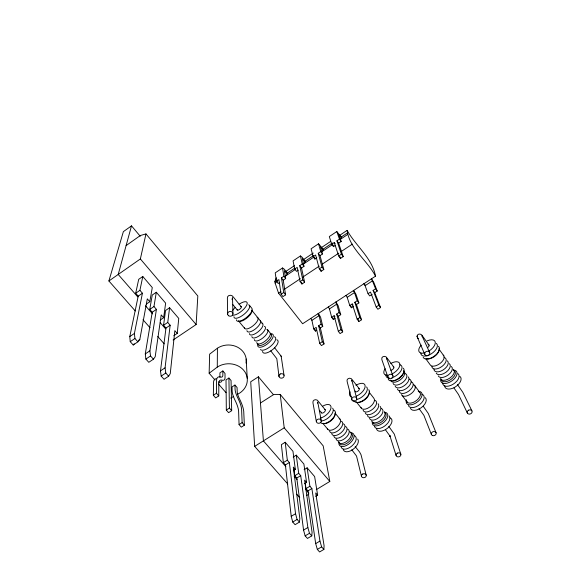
<?xml version="1.0" encoding="UTF-8"?>
<svg xmlns="http://www.w3.org/2000/svg" width="581" height="581" viewBox="0 0 581 581"><rect width="100%" height="100%" fill="white"/><g stroke="black" fill="none" stroke-linecap="round" stroke-linejoin="round"><path stroke-width="0.87" d="M422.104 336.297L421.966 335.731L429.686 352.594A2.607 2.23 -20.8 0 1 426.686 355.761A2.607 2.23 -20.8 0 1 425.357 352.144A2.607 2.23 -20.8 0 1 429.686 352.594M216.277 378.761A23.581 7.255 57.7 0 0 213.576 381.964L213.343 395.269L215.66 397.912L218.754 395.908L218.819 383.315A19.87 6.028 57.7 0 1 221.978 380.112A17.045 5.113 56.9 0 0 225.036 377.505L225.007 373.46L222.85 370.947L219.938 372.842L219.909 377.316M218.754 395.908L216.444 393.257L216.597 379.996A23.596 7.161 57.7 0 1 220.344 376.96L220.809 377.091A13.37 4.009 56.9 0 0 222.843 375.399L222.85 370.947M214.977 379.952L209.153 373.242L217.272 367.105L217.425 348.208A18.069 15.818 -2.1 0 1 237.571 347.184A18.069 15.818 -2.1 0 1 246.061 363.125M276.331 277.776L274.878 281.444L275.096 282.976L278.575 293.187L302.614 323.748L375.508 276.178C367.62 260.644 349.297 248.421 347.133 230.374L339.602 235.414M209.153 373.242L209.639 354.149L217.425 348.208M351.868 381.143L351.781 380.148L356.661 398.152M424.805 354.41L417.085 336.602M417.107 336.123C417.492 333.087 421.603 333.617 422.525 336.05L429.061 345.121M305.228 483.348L305.991 488.628L307.959 490.894L315.679 543.605L317.328 549.415L319.601 551.95L323.893 549.423L324.082 545.719L315.694 492.928L317.64 495.179L315.686 496.356M417.078 336.755L417.114 335.949M173.094 340.016L196.138 324.539L197.816 295.99L145.969 233.911L140.362 235.516L126.106 245.589M294.001 469.659L294.77 475.737L296.775 478.04L303.558 530.09L305.141 535.864L307.465 538.442L311.779 535.871L312.07 532.247L304.597 480.117L306.572 482.404L304.611 483.603M177.241 333.407L178.759 318.424L169.594 307.741L165.556 310.486L163.566 325.273L165.984 328.047L160.487 370.867L161.177 376.089L164.038 379.27L168.65 376.212L170.255 373.627L174.852 330.647L177.241 333.407L173.777 335.745M295.322 469.412L292.969 451.314L285.213 442.264L281.378 444.654L283.361 462.621L285.394 464.96L291.219 516.32L292.73 522.05L295.097 524.679L299.44 522.072L299.832 518.528L293.311 467.088L295.322 469.412L294.008 470.218M168.65 376.212L165.796 373.024L165.069 367.817L170.153 325.229L167.742 322.44L169.594 307.741M163.646 317.713L165.643 303.137L156.311 292.258L152.251 295.046L149.76 309.412L152.222 312.244L145.286 353.909L145.875 359.065L148.794 362.312L153.435 359.203L155.192 356.741L161.206 314.902L163.646 317.713L160.16 320.08M153.435 359.203L150.523 355.95L149.898 350.808L156.42 309.375L153.965 306.536L156.311 292.258M149.789 301.721L152.287 287.566L142.788 276.491L138.706 279.323L135.693 293.245L138.205 296.136L129.774 336.602L130.246 341.679L133.223 344.998L137.893 341.831L139.81 339.5L147.305 298.852L149.789 301.721L146.281 304.124M137.893 341.831L134.923 338.505L134.414 333.443L142.425 293.223L139.919 290.326L142.788 276.491M135.279 310.966L108.901 280.972L140.362 258.952L145.969 233.911M140.224 236.235L131.509 225.856L118.212 274.457L137.762 296.898M108.901 280.972L123.361 231.645L131.509 225.856M317.546 403.185L317.734 402.03L321.315 420.833A2.513 2.121 -10.1 0 1 317.778 423.15A2.513 2.121 -10.1 0 1 317.371 419.497A2.513 2.121 -10.1 0 1 321.315 420.833M232.022 299.433L232.509 297.719L232.959 313.493M133.223 344.998L134.204 343.821M135.693 293.245L139.919 290.326M138.205 296.136L142.425 293.223M149.76 309.412L153.965 306.536M152.222 312.244L156.42 309.375M129.774 336.602L134.414 333.443M130.246 341.679L134.923 338.505M138.489 340.401L139.81 339.5M163.566 325.273L167.742 322.44M165.984 328.047L170.153 325.229M145.286 353.909L149.898 350.808M145.875 359.065L150.523 355.95M285.344 275.786L287.522 274.326L287.312 273.128L284.254 269.163L282.519 267.964L275.227 272.859L276.44 281.248L278.226 283.535L279.454 282.715M303.195 263.854L305.395 262.38L305.127 261.21L302.091 257.209L300.442 255.938L293.078 260.876L294.698 269.039L296.477 271.356L298.329 270.114M321.22 251.805L323.443 250.317L323.109 249.184L318.541 243.795L311.104 248.784L313.137 256.708L314.902 259.053L316.768 257.804M340.161 239.14L341.657 238.145L341.265 237.041L336.806 231.536L329.304 236.569L331.766 244.26L333.509 246.627L335.397 245.371M285.373 271.726L294.407 265.67M303.449 259.62L313.239 253.069M321.525 247.521L330.56 241.471M274.878 281.444L277.101 279.955M287.312 273.128L294.814 268.11M305.127 261.21L313.602 255.538M323.109 249.184L332.383 242.981M341.265 237.041L347.075 233.155M276.44 281.248L278.887 279.606L281.102 294.24L282.954 296.6L285.605 294.843L283.223 280.202L281.436 277.9L283.891 276.258L282.519 267.964M294.698 269.039L297.174 267.383L300.101 281.618L301.938 284.007L304.618 282.228L301.517 267.986L299.752 265.662L302.229 264.006L300.442 255.938M313.137 256.708L315.636 255.037L319.296 268.865L321.119 271.283L323.82 269.49L319.993 255.647L318.243 253.301L320.741 251.624L318.541 243.795M331.766 244.26L334.286 242.575L335.157 243.759M334.286 242.575L338.687 255.981L340.488 258.436L343.226 256.62L341.425 254.166L336.915 240.817L339.442 239.125L336.806 231.536M275.096 282.976L277.333 281.48M284.806 276.483L295.271 269.49M302.745 264.493L313.958 257.005M321.431 252.009L332.637 244.514M340.11 239.517L347.583 234.528M283.223 280.202L285.678 278.56L284.356 270.753L287.522 274.326M301.517 267.986L303.994 266.33L302.287 258.734L305.395 262.38M319.993 255.647L322.491 253.977L320.392 246.605L323.443 250.317M343.226 256.62L338.65 243.192L341.178 241.507L338.679 234.354L341.657 238.145M160.487 370.867L165.069 367.817M278.575 293.187L280.834 291.684M284.596 289.178L300.406 278.669M302.665 277.166L319.223 266.149M322.237 264.152L338.796 253.134M341.054 251.631L352.347 244.122M281.102 294.24L283.753 292.475L281.436 277.9M300.101 281.618L302.781 279.839L299.752 265.662M319.296 268.865L322.005 267.064L318.243 253.301M338.687 255.981L341.425 254.166M161.177 376.089L165.796 373.024M316.645 330.32L315.447 331.105L313.755 328.94L311.903 320.342L319.078 315.665L317.974 313.725M335.179 318.308L333.356 319.485L331.678 317.299L329.463 308.889L336.704 304.175L335.578 302.236M353.277 306.565L351.447 307.756L349.784 305.541L347.191 297.334L354.497 292.57L353.35 290.638M372.174 294.313L369.705 295.918L368.056 293.674L365.086 285.67L372.457 280.863L371.281 278.938M228.921 378.02L226.016 379.909L226.321 410.07L228.602 412.663L231.681 410.687L231.056 380.511L228.921 378.02L229.408 408.087L231.681 410.687M313.755 328.94L316.158 327.379L319.695 343.364L321.446 345.586L324.045 343.916L320.349 327.924L318.664 325.752L321.075 324.183L319.078 315.665M331.678 317.299L334.111 315.723L334.946 316.819M334.111 315.723L338.338 331.352L340.067 333.603L342.696 331.911L340.967 329.652L336.639 314.074L339.072 312.498L336.704 304.175M349.784 305.541L352.231 303.95L353.059 305.061M352.231 303.95L357.162 319.216L358.876 321.496L361.527 319.79L359.813 317.502L354.788 302.294L357.242 300.697L354.497 292.57M368.056 293.674L370.533 292.069L376.176 306.964L377.875 309.266L380.555 307.545L374.752 292.642L373.111 290.398L375.587 288.786L372.457 280.863M213.343 395.269L216.444 393.257M320.349 327.924L322.76 326.355L320.596 317.233L318.395 313.37M342.696 331.911L338.309 316.275L340.742 314.699L338.186 305.78L335.934 301.917M361.527 319.79L356.443 304.517L358.898 302.926L355.935 294.218L353.64 290.362M374.752 292.642L377.229 291.037L373.859 282.548L371.513 278.698M234.942 385.036L232.044 386.91L232.139 391.035A16.718 4.946 57.9 0 0 235.341 400.897A19.863 6.115 57.7 0 1 238.624 411.508L239.067 424.595L241.304 427.144L244.361 425.198L243.73 411.297A23.61 7.175 57.7 0 0 239.83 399.539L239.365 398.595A13.123 3.827 57.9 0 1 237.23 392.117L237.063 387.505L234.942 385.036L235.058 389.154A16.733 4.88 57.9 0 0 238.29 398.994A19.877 6.035 57.7 0 1 241.609 409.598L242.132 422.648L244.361 425.198M273.411 394.652L258.422 376.793L250.709 381.775L254.66 446.368L287.755 484.002M319.695 343.364L322.295 341.686L318.664 325.752M338.338 331.352L340.967 329.652M357.162 319.216L359.813 317.502M376.176 306.964L378.856 305.236L373.111 290.398M226.321 410.07L229.408 408.087M260.462 403.003L273.905 394.419L280.231 394.434L323.181 445.859L329.812 481.453L316.253 489.667M239.067 424.595L242.132 422.648M254.66 446.368L284.203 427.819L280.231 394.434M283.361 462.621L287.319 460.174L285.213 442.264M293.209 457.036L296.259 455.148L303.892 464.052L306.572 482.404M285.394 464.96L289.353 462.52L287.319 460.174M304.095 469.68L307.124 467.821L314.633 476.573L317.64 495.179M294.77 475.737L298.707 473.319L296.259 455.148M296.775 478.04L300.704 475.628L298.707 473.319M305.991 488.628L309.905 486.246L307.124 467.821M307.959 490.894L311.866 488.519L309.905 486.246M306.623 495.506L308.765 494.206M291.219 516.32L295.54 513.713L289.353 462.52M292.73 522.05L297.08 519.436L295.54 513.713M303.558 530.09L307.857 527.526L300.704 475.628M305.141 535.864L309.47 533.285L307.857 527.526M315.679 543.605L319.949 541.078L311.866 488.519M317.328 549.415L321.627 546.881L319.949 541.078M230.708 398.079L233.685 396.416M237.397 394.346L239.626 393.105A18.817 16.304 -2.4 0 0 243.65 370.22A18.817 16.304 -2.4 0 0 217.272 367.105M393.795 367.032L387.12 358.15C385.878 355.122 380.78 356.153 381.84 359.603L387.912 377.054M297.08 519.436L299.44 522.072M309.47 533.285L311.779 535.871M321.627 546.881L323.893 549.423M296.731 494.206L299.723 497.605M142.984 319.724L150.058 327.764M157.72 336.479L164.205 343.85M285.852 466.645L263.411 440.877L258.422 376.793M294.124 476.144L297.073 479.536M305.345 489.028L308.889 493.102M145.461 305.744L152.571 313.907M160.276 322.745L165.607 328.868M218.478 383.983L226.045 392.705M284.203 427.819L329.812 481.453M140.362 258.952L196.138 324.539M418.16 338.483L417.79 338.048L418.044 338.353M244.724 328.439L238.479 320.85A8.504 3.13 -39.2 0 0 246.184 318.599A8.504 3.13 -39.2 0 0 251.951 310.893M322.854 423.317L327.815 429.344M232.858 304.582L237.331 310.051M270.739 350.822L276.81 358.709L278.996 376.503M319.405 410.28L321.533 412.88M351.781 449.796L356.538 456.049L361.462 476.26M241.268 306.775L233.402 297.131C232.001 294.269 226.975 294.698 227.382 298.322L227.636 314.183M325.193 409.758L318.257 401.253C316.877 398.551 312.295 399.525 312.927 402.756L316.333 421.486M274.428 347.496L280.993 355.957M355.173 446.586L359.581 452.025L361.019 454.72L366.204 475.2M249.394 305.294L251.885 308.366A9.783 3.588 -39.2 0 1 245.603 318.141A9.783 3.588 -39.2 0 1 236.423 319.804M251.646 310.094L262.728 323.77M267.594 329.776L270.012 332.76A8.388 3.348 -39.4 0 1 264.813 341.367A8.388 3.348 -39.4 0 1 256.729 342.536M335.135 413.12L340.045 419.177M356.095 401.594L361.513 408.436M385.479 429.831L390.033 436.128M359.116 388.522L352.304 379.821C350.851 376.735 345.789 378.463 347.191 381.811L351.912 399.91M388.791 426.41L394.252 434.029L400.861 454.327M283.753 292.475L285.605 294.843M322.295 341.686L324.045 343.916M368.993 392.008L373.815 398.203A8.011 4.205 -38.2 0 1 369.792 407.027A8.011 4.205 -38.2 0 1 360.975 407.47M283.891 276.258L285.678 278.56M321.075 324.183L322.76 326.355M302.781 279.839L304.618 282.228M336.639 314.074L338.309 316.275M402.132 395.479L407.354 402.342M302.229 264.006L303.994 266.33M339.072 312.498L340.742 314.699M418.988 408.501L423.883 415.328L431.4 434.465M423.237 406.213L428.306 413.512L436.07 432.78M322.005 267.064L323.82 269.49M354.788 302.294L356.443 304.517M414.442 385.21L419.605 392.117M320.741 251.624L322.491 253.977M357.242 300.697L358.898 302.926M378.856 305.236L380.555 307.545M336.915 240.817L338.65 243.192M339.442 239.125L341.178 241.507M375.587 288.786L377.229 291.037M425.873 358.884L430.034 364.599A8.199 4.336 -34.5 0 0 439.744 363.699A8.199 4.336 -34.5 0 0 443.194 355.107M453.979 387.977L458.482 394.47L467.378 413.047M347.133 230.374C355.637 245.799 372.298 258.16 375.508 276.178M457.407 384.462L462.817 392.306L471.932 410.92M438.764 348.774L443.928 355.979M364.178 283.484L365.1 285.024M363.917 283.739L365.086 285.67M346.051 295.402L347.191 297.334M328.352 306.957L329.463 308.889M310.813 318.403L311.903 320.342M281.189 356.364L284.029 375.355M280.899 355.775L281.349 356.69M392.923 375.914L386.488 358.019L386.685 359.007M339.936 256.744L340.488 258.436M358.049 318.94L358.876 321.496M332.986 245.022L333.509 246.627M350.939 306.158L351.447 307.756M389.989 436.033L396.075 455.402M320.654 269.548L321.119 271.283M332.92 317.851L333.356 319.485M314.466 257.39L314.902 259.053M315.076 329.427L315.447 331.105M301.59 282.322L301.938 284.007M246.184 359L247.23 378.187M218.521 381.964A19.856 6.108 57.7 0 1 219.001 382.044A17.031 5.178 57 0 0 221.906 380.889M378.071 403.664A7.981 4.249 -38.2 0 1 374.099 412.51A7.981 4.249 -38.2 0 1 365.267 412.895M374.963 400.331A7.996 4.227 -38.2 0 1 372.77 409.133A7.996 4.227 -38.2 0 1 363.125 410.186M380.185 406.38A7.974 4.27 -38.2 0 1 376.241 415.233A7.974 4.27 -38.2 0 1 367.403 415.589M381.303 408.472A7.96 4.292 -38.2 0 1 379.197 417.318A7.96 4.292 -38.2 0 1 369.531 418.284M384.397 411.791A7.945 4.314 -38.2 0 1 380.497 420.666A7.945 4.314 -38.2 0 1 371.651 420.964M384.448 412.51A7.938 4.328 -38.2 0 1 382.378 421.378A7.938 4.328 -38.2 0 1 372.712 422.3M384.302 412.19A9.122 4.982 -38.2 0 1 387.171 418.051A9.122 4.982 -38.2 0 1 378.144 425.582A9.122 4.982 -38.2 0 1 372.239 422.249M389.074 415.865A9.107 5.011 -38.2 0 1 384.651 426.091A9.107 5.011 -38.2 0 1 374.462 426.374M389.996 417.804A9.093 5.033 -38.2 0 1 387.694 428.052A9.093 5.033 -38.2 0 1 376.561 429.025M355.964 385.326A9.289 4.706 -38.2 0 1 365.166 385.951A9.289 4.706 -38.2 0 1 356.552 396.046M351.214 396.714A9.289 4.706 -38.2 0 1 349.951 391.87M366.582 386.946A9.274 4.735 -38.2 0 1 365.282 393.78A9.274 4.735 -38.2 0 1 356.741 399.51M369.102 393.49A8.047 4.147 -38.2 0 1 365.195 399.474A8.047 4.147 -38.2 0 1 358.354 402.43M368.739 389.72A9.26 4.764 -38.2 0 1 364.026 399.844A9.26 4.764 -38.2 0 1 353.916 400.44M358.419 388.311A2.426 1.227 -38.2 0 1 359.16 389.728A2.426 1.227 -38.2 0 1 356.792 391.747A2.426 1.227 -38.2 0 1 355.238 391.02M261.951 323.312A8.432 3.261 -39.3 0 1 258.291 331.657A8.432 3.261 -39.3 0 1 249.38 333.61M260.281 320.748A8.446 3.232 -39.3 0 1 254.943 329.304A8.446 3.232 -39.3 0 1 246.91 330.611M264.391 326.311A8.417 3.29 -39.3 0 1 260.76 334.685A8.417 3.29 -39.3 0 1 251.842 336.595M266.817 329.304A8.403 3.319 -39.3 0 1 263.222 337.692A8.403 3.319 -39.3 0 1 254.289 339.573M270.434 333.777A8.381 3.363 -39.4 0 1 266.897 342.194A8.381 3.363 -39.4 0 1 257.949 344.017M270.659 333.705A9.63 3.878 -39.4 0 1 272.177 338.846A9.63 3.878 -39.4 0 1 262.568 346.726A9.63 3.878 -39.4 0 1 257.833 344.228M274.406 336.762A9.616 3.914 -39.4 0 1 271.342 345.651A9.616 3.914 -39.4 0 1 260.455 349.522M276.796 339.711A9.594 3.944 -39.4 0 1 272.823 349.45A9.594 3.944 -39.4 0 1 262.51 351.447M239.111 304.219A9.819 3.522 -39.2 0 1 247.092 302.505A9.819 3.522 -39.2 0 1 242.161 310.653A9.819 3.522 -39.2 0 1 232.509 315.134M232.749 310.305A9.819 3.522 -39.2 0 1 235.218 307.4M248.537 304.814A9.797 3.551 -39.2 0 1 244.085 314.27A9.797 3.551 -39.2 0 1 233.918 316.754M257.056 317.277A8.461 3.203 -39.3 0 1 253.323 325.578A8.461 3.203 -39.3 0 1 244.434 327.604M240.687 306.666A2.564 0.915 -39.2 0 1 241.05 307.872A2.564 0.915 -39.2 0 1 238.522 309.978A2.564 0.915 -39.2 0 1 237.28 309.499M343.473 423.869A7.923 4.169 -39.9 0 1 340.945 432.845A7.923 4.169 -39.9 0 1 331.729 433.644M341.308 421.21A7.938 4.147 -39.9 0 1 338.759 430.165A7.938 4.147 -39.9 0 1 329.55 430.993M345.622 426.527A7.909 4.19 -40 0 1 343.124 435.51A7.909 4.19 -40 0 1 333.901 436.28M347.765 429.17A7.902 4.212 -40 0 1 345.296 438.168A7.902 4.212 -40 0 1 336.065 438.916M349.9 431.806A7.887 4.234 -40 0 1 347.46 440.819A7.887 4.234 -40 0 1 338.229 441.538M351.883 433.782A7.88 4.249 -40 0 1 347.728 442.773A7.88 4.249 -40 0 1 339.304 442.845M350.924 432.736A9.056 4.888 -40 0 1 353.357 438.808A9.056 4.888 -40 0 1 344.38 446.288A9.056 4.888 -40 0 1 338.934 442.729M354.497 435.677A9.042 4.917 -40 0 1 351.752 446.077A9.042 4.917 -40 0 1 341.12 446.833M357.671 439.062A9.027 4.938 -40.1 0 1 352.972 449.425A9.027 4.938 -40.1 0 1 343.255 449.425M322.382 406.388A9.223 4.619 -39.8 0 1 330.988 408.058A9.223 4.619 -39.8 0 1 320.392 418.059M332.652 408.152A9.202 4.648 -39.8 0 1 330.284 416.011A9.202 4.648 -39.8 0 1 320.894 420.956M333.828 410.15A9.187 4.67 -39.9 0 1 331.664 419.591A9.187 4.67 -39.9 0 1 320.712 422.612M339.144 418.538A7.952 4.125 -39.9 0 1 336.566 427.478A7.952 4.125 -39.9 0 1 327.357 428.335M335.063 413.425A7.989 4.067 -39.9 0 1 331.047 420.724A7.989 4.067 -39.9 0 1 323.167 423.302M324.539 409.525A2.404 1.206 -39.8 0 1 325.164 410.999A2.404 1.206 -39.8 0 1 322.804 413.004A2.404 1.206 -39.8 0 1 321.373 412.219M447.283 360.823A8.17 4.387 -34.4 0 1 442.998 370.024A8.17 4.387 -34.4 0 1 433.934 369.088M444.087 357.453A8.185 4.357 -34.5 0 1 441.814 366.567A8.185 4.357 -34.5 0 1 431.872 366.255M449.316 363.662A8.156 4.408 -34.4 0 1 445.939 372.283A8.156 4.408 -34.4 0 1 436.222 373.089M451.35 366.495A8.141 4.43 -34.3 0 1 447.995 375.123A8.141 4.43 -34.3 0 1 438.27 375.907M453.369 369.313A8.127 4.452 -34.3 0 1 450.035 377.955A8.127 4.452 -34.3 0 1 440.311 378.703M453.209 370.177A8.119 4.459 -34.3 0 1 451.059 379.371A8.119 4.459 -34.3 0 1 441.081 378.899M454.56 370.17A9.332 5.142 -34.3 0 1 452.105 380.744A9.332 5.142 -34.3 0 1 440.623 380.192M457.908 373.598A9.318 5.164 -34.2 0 1 453.122 384.237A9.318 5.164 -34.2 0 1 442.649 382.966M459.905 376.394A9.303 5.193 -34.2 0 1 455.155 387.04A9.303 5.193 -34.2 0 1 444.661 385.733M427.079 340.902A9.507 4.859 -34.7 0 1 435.249 342.093A9.507 4.859 -34.7 0 1 429.047 350.975M424.718 352.892A9.507 4.859 -34.7 0 1 421.24 345.121M436.287 343.364A9.492 4.888 -34.6 0 1 431.182 353.88A9.492 4.888 -34.6 0 1 420.826 353.03M439.011 349.929A8.236 4.278 -34.6 0 1 434.523 356.473A8.236 4.278 -34.6 0 1 426.65 358.862M438.357 346.269A9.47 4.909 -34.6 0 1 434.312 356.109A9.47 4.909 -34.6 0 1 423.164 357.242M428.03 344.722A2.477 1.264 -34.7 0 1 429.127 345.659A2.477 1.264 -34.7 0 1 427.565 347.598M409.22 379.081A8.076 4.299 -36.3 0 1 407.397 387.723A8.076 4.299 -36.3 0 1 397.31 389.001M411.297 381.862A8.061 4.321 -36.3 0 1 408.675 391.166A8.061 4.321 -36.3 0 1 399.249 390.548M408.196 376.851A8.09 4.278 -36.4 0 1 404.449 385.559A8.09 4.278 -36.4 0 1 395.196 386.227M405.037 373.489A8.105 4.256 -36.4 0 1 403.163 382.095A8.105 4.256 -36.4 0 1 393.083 383.438M403.991 371.223A8.119 4.227 -36.4 0 1 400.193 379.909A8.119 4.227 -36.4 0 1 390.955 380.642M403.57 370.714A8.127 4.22 -36.4 0 1 400.752 377.142A8.127 4.22 -36.4 0 1 392.923 380.911M391.529 380.729A8.127 4.22 -36.4 0 1 390.497 380.163M403.236 368.187A9.354 4.844 -36.4 0 1 398.849 378.173A9.354 4.844 -36.4 0 1 388.224 379.037M399.902 364.737A9.369 4.815 -36.4 0 1 400.948 370.852A9.369 4.815 -36.4 0 1 392.146 377.665M389.56 378.122A9.369 4.815 -36.4 0 1 385.937 374.839M390.831 363.466A9.383 4.786 -36.5 0 1 399.888 364.222A9.383 4.786 -36.5 0 1 392.102 373.953M387.404 375.282A9.383 4.786 -36.5 0 1 385.101 368.681M425.227 397.651A9.18 5.12 -36.2 0 1 421.152 407.768A9.18 5.12 -36.2 0 1 410.455 408.261M421.937 394.238A9.202 5.091 -36.2 0 1 420.027 404.282A9.202 5.091 -36.2 0 1 408.392 405.553M418.262 391.274A9.216 5.069 -36.3 0 1 421.312 397.513A9.216 5.069 -36.3 0 1 411.181 404.804A9.216 5.069 -36.3 0 1 406.468 399.764M413.374 384.637A8.054 4.343 -36.3 0 1 411.609 393.308A8.054 4.343 -36.3 0 1 401.507 394.528M418.523 391.529A8.018 4.401 -36.3 0 1 416.824 400.244A8.018 4.401 -36.3 0 1 406.715 401.384M393.17 366.713A2.447 1.249 -36.5 0 1 393.889 367.744A2.447 1.249 -36.5 0 1 392.524 369.501L391.986 369.843A2.447 1.249 -36.5 0 1 390.911 370.22M280.311 373.975L279.759 374.331A2.585 2.244 -7.5 0 0 280.536 378.035A2.585 2.244 -7.5 0 0 284.087 375.733A2.585 2.244 -7.5 0 0 280.311 373.975M392.044 378.064L391.478 378.413A2.571 2.193 -17 0 1 387.876 376.662A2.571 2.193 -17 0 1 391.507 374.389A2.571 2.193 -17 0 1 392.044 378.064M362.798 474.009L362.268 474.328A2.426 1.975 -12.2 0 0 362.834 477.611A2.426 1.975 -12.2 0 0 366.241 475.541A2.426 1.975 -12.2 0 0 362.798 474.009M397.462 453.107L396.925 453.434A2.455 2.004 -14.9 0 0 397.426 456.782A2.455 2.004 -14.9 0 0 400.897 454.676A2.455 2.004 -14.9 0 0 397.462 453.107M468.707 410.142L468.148 410.476A2.52 2.07 -20.6 0 0 468.518 413.984A2.52 2.07 -20.6 0 0 472.121 411.798A2.52 2.07 -20.6 0 0 468.707 410.142M390.163 436.491L389.887 435.743L390.163 436.491M353.197 401.057A2.542 2.157 -13.4 0 0 356.799 398.704A2.542 2.157 -13.4 0 0 352.856 397.324A2.542 2.157 -13.4 0 0 353.197 401.057M228.667 315.766A2.687 2.411 -1.8 0 0 232.959 314.118A2.687 2.411 -1.8 0 0 229.255 311.612A2.687 2.411 -1.8 0 0 228.667 315.766M432.598 435.561A2.484 2.041 -17.7 0 0 436.178 433.303A2.484 2.041 -17.7 0 0 432.431 431.995A2.484 2.041 -17.7 0 0 432.598 435.561"/></g></svg>
